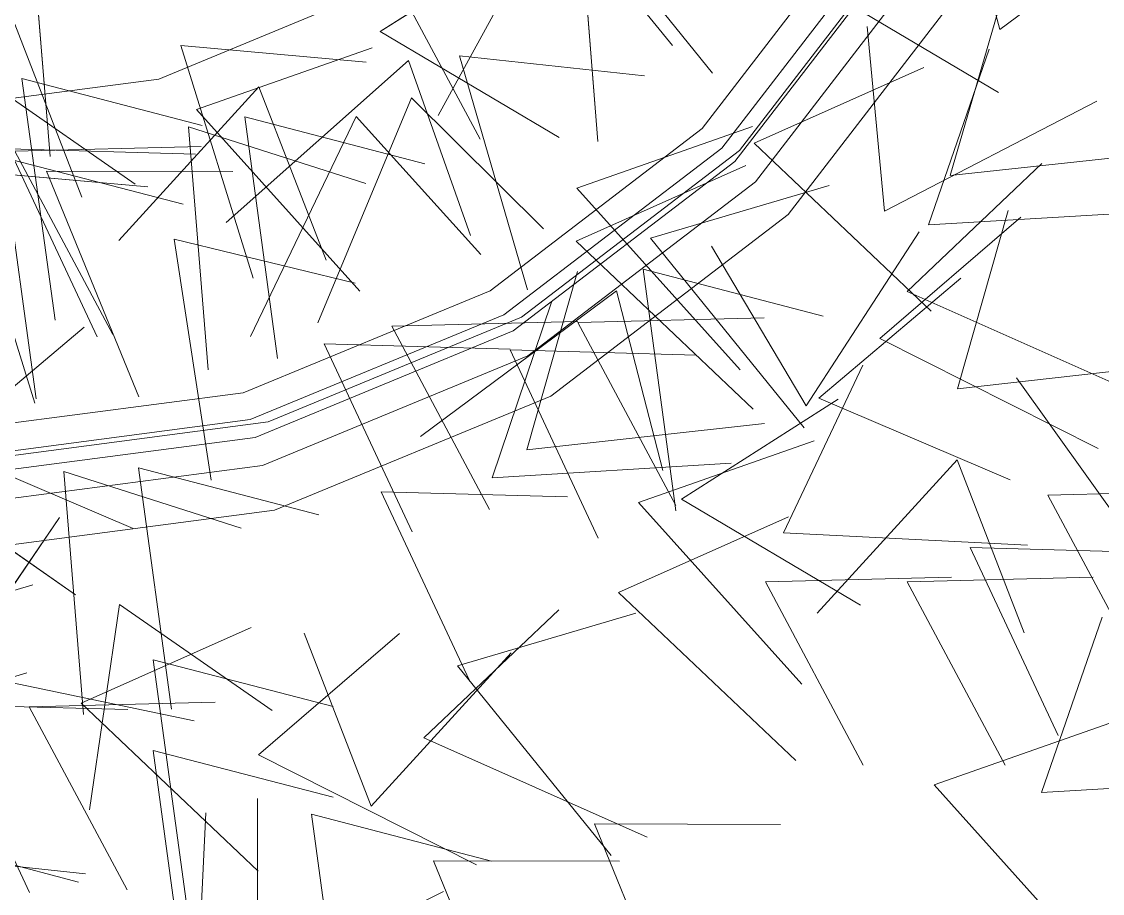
# Model space of a CAD drawing. Extents: x -188 to -80, y -94 to -51.
# Drawn here: x -179.595 to -174.933, y -78.491 to -74.733 of the extents above; entities that cross this region are included whole.
import ezdxf

# ---------------------------------------------------------------- set-up
doc = ezdxf.new("R2010")
doc.units = 0
doc.header["$LTSCALE"] = 96
doc.header["$MEASUREMENT"] = 0
for name, color, linetype, lineweight in [('A-FURN-MAIN-0', 96, 'Continuous', 5), ('A-FURN-MAIN-1', 94, 'Continuous', 5), ('A-FURN-MAIN-\xa0\xa0\xa0\xa0\xa0\xa0-0', 141, 'Continuous', 5)]:
    doc.layers.add(name, color=color, linetype=linetype, lineweight=lineweight)

msp = doc.modelspace()

# ---------------------------------------------------------------- linework, layer by layer
at = {"layer": 'A-FURN-MAIN-0', "invisible_edges": 8}
for points in [[(-176.5074, -73.9093, 6.8), (-177.2771, -74.1371, 6.8), (-176.6145, -74.9548, 6.2208)], [(-176.6145, -74.9548, 6.2208), (-177.2771, -74.1371, 6.8), (-176.5074, -73.9093, 6.8)], [(-176.5074, -73.9093, 6.8), (-177.2771, -74.1371, 6.8), (-176.6145, -74.9548, 6.2208)], [(-176.6145, -74.9548, 6.2208), (-177.2771, -74.1371, 6.8), (-176.5074, -73.9093, 6.8)], [(-175.4769, -74.1495, 7.9148), (-176.1526, -74.5817, 7.9148), (-175.381, -75.0389, 7.1148)], [(-175.381, -75.0389, 7.1148), (-176.1526, -74.5817, 7.9148), (-175.4769, -74.1495, 7.9148)], [(-175.4769, -74.1495, 7.9148), (-176.1526, -74.5817, 7.9148), (-175.381, -75.0389, 7.1148)], [(-175.381, -75.0389, 7.1148), (-176.1526, -74.5817, 7.9148), (-175.4769, -74.1495, 7.9148)], [(-176.4292, -74.4458, 12.0292), (-177.1938, -74.2019, 12.0292), (-177.109, -75.2494, 11.45)], [(-177.109, -75.2494, 11.45), (-177.1938, -74.2019, 12.0292), (-176.4292, -74.4458, 12.0292)], [(-176.4292, -74.4458, 12.0292), (-177.1938, -74.2019, 12.0292), (-177.109, -75.2494, 11.45)], [(-177.109, -75.2494, 11.45), (-177.1938, -74.2019, 12.0292), (-176.4292, -74.4458, 12.0292)], [(-178.792, -74.5116, 13.7792), (-179.5567, -74.2676, 13.7792), (-179.4718, -75.3152, 13.2)], [(-179.4718, -75.3152, 13.2), (-179.5567, -74.2676, 13.7792), (-178.792, -74.5116, 13.7792)], [(-178.792, -74.5116, 13.7792), (-179.5567, -74.2676, 13.7792), (-179.4718, -75.3152, 13.2)], [(-179.4718, -75.3152, 13.2), (-179.5567, -74.2676, 13.7792), (-178.792, -74.5116, 13.7792)], [(-177.3721, -74.3438, 9.6), (-178.0478, -74.776, 9.6), (-177.2762, -75.2331, 8.8)], [(-177.2762, -75.2331, 8.8), (-178.0478, -74.776, 9.6), (-177.3721, -74.3438, 9.6)], [(-177.3721, -74.3438, 9.6), (-178.0478, -74.776, 9.6), (-177.2762, -75.2331, 8.8)], [(-177.2762, -75.2331, 8.8), (-178.0478, -74.776, 9.6), (-177.3721, -74.3438, 9.6)], [(-175.3666, -74.6284, 7.7792), (-175.5899, -75.3969, 7.7792), (-174.5413, -75.283, 7.2)], [(-174.5413, -75.283, 7.2), (-175.5899, -75.3969, 7.7792), (-175.3666, -74.6284, 7.7792)], [(-175.3666, -74.6284, 7.7792), (-175.5899, -75.3969, 7.7792), (-174.5413, -75.283, 7.2)], [(-174.5413, -75.283, 7.2), (-175.5899, -75.3969, 7.7792), (-175.3666, -74.6284, 7.7792)], [(-179.3353, -75.4907, 12.6175), (-179.6245, -74.7444, 12.6175), (-180.2289, -75.4057, 11.8175)], [(-180.2289, -75.4057, 11.8175), (-179.6245, -74.7444, 12.6175), (-179.3353, -75.4907, 12.6175)], [(-179.3353, -75.4907, 12.6175), (-179.6245, -74.7444, 12.6175), (-180.2289, -75.4057, 11.8175)], [(-180.2289, -75.4057, 11.8175), (-179.6245, -74.7444, 12.6175), (-179.3353, -75.4907, 12.6175)], [(-178.1093, -74.9079, 13.7206), (-178.9089, -74.8359, 13.7206), (-178.5969, -75.8398, 13.1414)], [(-178.5969, -75.8398, 13.1414), (-178.9089, -74.8359, 13.7206), (-178.1093, -74.9079, 13.7206)], [(-178.1093, -74.9079, 13.7206), (-178.9089, -74.8359, 13.7206), (-178.5969, -75.8398, 13.1414)], [(-178.5969, -75.8398, 13.1414), (-178.9089, -74.8359, 13.7206), (-178.1093, -74.9079, 13.7206)], [(-176.9082, -74.9671, 11.6177), (-177.7065, -74.8805, 11.6177), (-177.4129, -75.8899, 11.0385)], [(-177.4129, -75.8899, 11.0385), (-177.7065, -74.8805, 11.6177), (-176.9082, -74.9671, 11.6177)], [(-176.9082, -74.9671, 11.6177), (-177.7065, -74.8805, 11.6177), (-177.4129, -75.8899, 11.0385)], [(-177.4129, -75.8899, 11.0385), (-177.7065, -74.8805, 11.6177), (-176.9082, -74.9671, 11.6177)], [(-175.7026, -74.9316, 7.2), (-176.4357, -75.2578, 7.2), (-175.6714, -75.9821, 6.6208)], [(-175.6714, -75.9821, 6.6208), (-176.4357, -75.2578, 7.2), (-175.7026, -74.9316, 7.2)], [(-175.7026, -74.9316, 7.2), (-176.4357, -75.2578, 7.2), (-175.6714, -75.9821, 6.6208)], [(-175.6714, -75.9821, 6.6208), (-176.4357, -75.2578, 7.2), (-175.7026, -74.9316, 7.2)], [(-178.8167, -75.1806, 13.2736), (-179.5937, -74.979, 13.2736), (-179.4509, -76.0203, 12.6944)], [(-179.4509, -76.0203, 12.6944), (-179.5937, -74.979, 13.2736), (-178.8167, -75.1806, 13.2736)], [(-178.8167, -75.1806, 13.2736), (-179.5937, -74.979, 13.2736), (-179.4509, -76.0203, 12.6944)], [(-179.4509, -76.0203, 12.6944), (-179.5937, -74.979, 13.2736), (-178.8167, -75.1806, 13.2736)], [(-178.282, -75.7613, 11.0999), (-178.5712, -75.015, 11.0999), (-179.1756, -75.6763, 10.2999)], [(-179.1756, -75.6763, 10.2999), (-178.5712, -75.015, 11.0999), (-178.282, -75.7613, 11.0999)], [(-178.282, -75.7613, 11.0999), (-178.5712, -75.015, 11.0999), (-179.1756, -75.6763, 10.2999)], [(-179.1756, -75.6763, 10.2999), (-178.5712, -75.015, 11.0999), (-178.282, -75.7613, 11.0999)], [(-177.6143, -75.7375, 10.5792), (-178.1512, -75.1427, 10.5792), (-178.608, -76.09, 10)], [(-178.608, -76.09, 10), (-178.1512, -75.1427, 10.5792), (-177.6143, -75.7375, 10.5792)], [(-177.6143, -75.7375, 10.5792), (-178.1512, -75.1427, 10.5792), (-178.608, -76.09, 10)], [(-178.608, -76.09, 10), (-178.1512, -75.1427, 10.5792), (-177.6143, -75.7375, 10.5792)], [(-178.1098, -75.4307, 6.8), (-178.8745, -75.1867, 6.8), (-178.7896, -76.2343, 6.2208)], [(-178.7896, -76.2343, 6.2208), (-178.8745, -75.1867, 6.8), (-178.1098, -75.4307, 6.8)], [(-178.1098, -75.4307, 6.8), (-178.8745, -75.1867, 6.8), (-178.7896, -76.2343, 6.2208)], [(-178.7896, -76.2343, 6.2208), (-178.8745, -75.1867, 6.8), (-178.1098, -75.4307, 6.8)], [(-178.8456, -75.3041, 9.3765), (-179.6482, -75.2817, 9.3765), (-179.2693, -76.0926, 8.5765)], [(-179.2693, -76.0926, 8.5765), (-179.6482, -75.2817, 9.3765), (-178.8456, -75.3041, 9.3765)], [(-178.8456, -75.3041, 9.3765), (-179.6482, -75.2817, 9.3765), (-179.2693, -76.0926, 8.5765)], [(-179.2693, -76.0926, 8.5765), (-179.6482, -75.2817, 9.3765), (-178.8456, -75.3041, 9.3765)], [(-178.898, -75.5199, 11.7029), (-179.675, -75.3184, 11.7029), (-179.5323, -76.3597, 11.1237)], [(-179.5323, -76.3597, 11.1237), (-179.675, -75.3184, 11.7029), (-178.898, -75.5199, 11.7029)], [(-178.898, -75.5199, 11.7029), (-179.675, -75.3184, 11.7029), (-179.5323, -76.3597, 11.1237)], [(-179.5323, -76.3597, 11.1237), (-179.675, -75.3184, 11.7029), (-178.898, -75.5199, 11.7029)], [(-179.0509, -75.4459, 11.2), (-179.8505, -75.3739, 11.2), (-179.5385, -76.3778, 10.6208)], [(-179.5385, -76.3778, 10.6208), (-179.8505, -75.3739, 11.2), (-179.0509, -75.4459, 11.2)], [(-179.0509, -75.4459, 11.2), (-179.8505, -75.3739, 11.2), (-179.5385, -76.3778, 10.6208)], [(-179.5385, -76.3778, 10.6208), (-179.8505, -75.3739, 11.2), (-179.0509, -75.4459, 11.2)], [(-176.4705, -75.3541, 8.2821), (-177.2036, -75.6804, 8.2821), (-176.4393, -76.4046, 7.7029)], [(-176.4393, -76.4046, 7.7029), (-177.2036, -75.6804, 8.2821), (-176.4705, -75.3541, 8.2821)], [(-176.4705, -75.3541, 8.2821), (-177.2036, -75.6804, 8.2821), (-176.4393, -76.4046, 7.7029)], [(-176.4393, -76.4046, 7.7029), (-177.2036, -75.6804, 8.2821), (-176.4705, -75.3541, 8.2821)], [(-175.1936, -75.3453, 10.9792), (-175.7754, -75.8967, 10.9792), (-174.8122, -76.3252, 10.4)], [(-174.8122, -76.3252, 10.4), (-175.7754, -75.8967, 10.9792), (-175.1936, -75.3453, 10.9792)], [(-175.1936, -75.3453, 10.9792), (-175.7754, -75.8967, 10.9792), (-174.8122, -76.3252, 10.4)], [(-174.8122, -76.3252, 10.4), (-175.7754, -75.8967, 10.9792), (-175.1936, -75.3453, 10.9792)], [(-176.1119, -75.4391, 7.2), (-176.8816, -75.667, 7.2), (-176.219, -76.4847, 6.6208)], [(-176.219, -76.4847, 6.6208), (-176.8816, -75.667, 7.2), (-176.1119, -75.4391, 7.2)], [(-176.1119, -75.4391, 7.2), (-176.8816, -75.667, 7.2), (-176.219, -76.4847, 6.6208)], [(-176.219, -76.4847, 6.6208), (-176.8816, -75.667, 7.2), (-176.1119, -75.4391, 7.2)], [(-178.1563, -75.861, 12.4), (-178.9363, -75.6711, 12.4), (-178.7779, -76.7101, 11.8208)], [(-178.7779, -76.7101, 11.8208), (-178.9363, -75.6711, 12.4), (-178.1563, -75.861, 12.4)], [(-178.1563, -75.861, 12.4), (-178.9363, -75.6711, 12.4), (-178.7779, -76.7101, 11.8208)], [(-178.7779, -76.7101, 11.8208), (-178.9363, -75.6711, 12.4), (-178.1563, -75.861, 12.4)], [(-177.1978, -75.811, 9.5584), (-177.4164, -76.5794, 9.5584), (-176.3901, -76.4655, 9.2)], [(-176.3901, -76.4655, 9.2), (-177.4164, -76.5794, 9.5584), (-177.1978, -75.811, 9.5584)], [(-177.1978, -75.811, 9.5584), (-177.4164, -76.5794, 9.5584), (-176.3901, -76.4655, 9.2)], [(-176.3901, -76.4655, 9.2), (-177.4164, -76.5794, 9.5584), (-177.1978, -75.811, 9.5584)], [(-175.543, -75.8397, 6.8), (-176.1561, -76.3563, 6.8), (-175.3311, -76.7089, 6)], [(-175.3311, -76.7089, 6), (-176.1561, -76.3563, 6.8), (-175.543, -75.8397, 6.8)], [(-175.543, -75.8397, 6.8), (-176.1561, -76.3563, 6.8), (-175.3311, -76.7089, 6)], [(-175.3311, -76.7089, 6), (-176.1561, -76.3563, 6.8), (-175.543, -75.8397, 6.8)], [(-176.8291, -76.6683, 8.1792), (-177.0286, -75.8934, 8.1792), (-177.8737, -76.5224, 7.6)], [(-177.8737, -76.5224, 7.6), (-177.0286, -75.8934, 8.1792), (-176.8291, -76.6683, 8.1792)], [(-176.8291, -76.6683, 8.1792), (-177.0286, -75.8934, 8.1792), (-177.8737, -76.5224, 7.6)], [(-177.8737, -76.5224, 7.6), (-177.0286, -75.8934, 8.1792), (-176.8291, -76.6683, 8.1792)], [(-179.3252, -76.05, 8.4736), (-179.9383, -76.5665, 8.4736), (-179.1133, -76.9191, 7.6736)], [(-179.1133, -76.9191, 7.6736), (-179.9383, -76.5665, 8.4736), (-179.3252, -76.05, 8.4736)], [(-179.3252, -76.05, 8.4736), (-179.9383, -76.5665, 8.4736), (-179.1133, -76.9191, 7.6736)], [(-179.1133, -76.9191, 7.6736), (-179.9383, -76.5665, 8.4736), (-179.3252, -76.05, 8.4736)], [(-177.4871, -76.1447, 9.2), (-178.2897, -76.1224, 9.2), (-177.9108, -76.9332, 8.4)], [(-177.9108, -76.9332, 8.4), (-178.2897, -76.1224, 9.2), (-177.4871, -76.1447, 9.2)], [(-177.4871, -76.1447, 9.2), (-178.2897, -76.1224, 9.2), (-177.9108, -76.9332, 8.4)], [(-177.9108, -76.9332, 8.4), (-178.2897, -76.1224, 9.2), (-177.4871, -76.1447, 9.2)], [(-176.6846, -76.171, 10.8), (-177.4872, -76.1486, 10.8), (-177.1083, -76.9595, 10)], [(-177.1083, -76.9595, 10), (-177.4872, -76.1486, 10.8), (-176.6846, -76.171, 10.8)], [(-176.6846, -76.171, 10.8), (-177.4872, -76.1486, 10.8), (-177.1083, -76.9595, 10)], [(-177.1083, -76.9595, 10), (-177.4872, -76.1486, 10.8), (-176.6846, -76.171, 10.8)], [(-175.3036, -76.2691, 7.6), (-174.8371, -76.9203, 7.6), (-174.4169, -76.1299, 6.8)], [(-174.4169, -76.1299, 6.8), (-174.8371, -76.9203, 7.6), (-175.3036, -76.2691, 7.6)], [(-175.3036, -76.2691, 7.6), (-174.8371, -76.9203, 7.6), (-174.4169, -76.1299, 6.8)], [(-174.4169, -76.1299, 6.8), (-174.8371, -76.9203, 7.6), (-175.3036, -76.2691, 7.6)], [(-176.073, -76.3603, 6.8), (-176.7487, -76.7924, 6.8), (-175.9771, -77.2496, 6)], [(-175.9771, -77.2496, 6), (-176.7487, -76.7924, 6.8), (-176.073, -76.3603, 6.8)], [(-176.073, -76.3603, 6.8), (-176.7487, -76.7924, 6.8), (-175.9771, -77.2496, 6)], [(-175.9771, -77.2496, 6), (-176.7487, -76.7924, 6.8), (-176.073, -76.3603, 6.8)], [(-175.2698, -77.3682, 10.8354), (-175.559, -76.6219, 10.8354), (-176.1634, -77.2832, 10.0354)], [(-176.1634, -77.2832, 10.0354), (-175.559, -76.6219, 10.8354), (-175.2698, -77.3682, 10.8354)], [(-175.2698, -77.3682, 10.8354), (-175.559, -76.6219, 10.8354), (-176.1634, -77.2832, 10.0354)], [(-176.1634, -77.2832, 10.0354), (-175.559, -76.6219, 10.8354), (-175.2698, -77.3682, 10.8354)], [(-178.6484, -76.9165, 7.2), (-179.413, -76.6726, 7.2), (-179.3282, -77.7201, 6.6208)], [(-179.3282, -77.7201, 6.6208), (-179.413, -76.6726, 7.2), (-178.6484, -76.9165, 7.2)], [(-178.6484, -76.9165, 7.2), (-179.413, -76.6726, 7.2), (-179.3282, -77.7201, 6.6208)], [(-179.3282, -77.7201, 6.6208), (-179.413, -76.6726, 7.2), (-178.6484, -76.9165, 7.2)], [(-177.241, -76.7824, 8.8237), (-178.0436, -76.76, 8.8237), (-177.6647, -77.5709, 8.0237)], [(-177.6647, -77.5709, 8.0237), (-178.0436, -76.76, 8.8237), (-177.241, -76.7824, 8.8237)], [(-177.241, -76.7824, 8.8237), (-178.0436, -76.76, 8.8237), (-177.6647, -77.5709, 8.0237)], [(-177.6647, -77.5709, 8.0237), (-178.0436, -76.76, 8.8237), (-177.241, -76.7824, 8.8237)], [(-176.2867, -76.8681, 6.4416), (-177.0199, -77.1943, 6.4416), (-176.2555, -77.9186, 5.8625)], [(-176.2555, -77.9186, 5.8625), (-177.0199, -77.1943, 6.4416), (-176.2867, -76.8681, 6.4416)], [(-176.2867, -76.8681, 6.4416), (-177.0199, -77.1943, 6.4416), (-176.2555, -77.9186, 5.8625)], [(-176.2555, -77.9186, 5.8625), (-177.0199, -77.1943, 6.4416), (-176.2867, -76.8681, 6.4416)], [(-174.7004, -77.0228, 6), (-175.503, -77.0004, 6), (-175.1242, -77.8113, 5.2)], [(-175.1242, -77.8113, 5.2), (-175.503, -77.0004, 6), (-174.7004, -77.0228, 6)], [(-174.7004, -77.0228, 6), (-175.503, -77.0004, 6), (-175.1242, -77.8113, 5.2)], [(-175.1242, -77.8113, 5.2), (-175.503, -77.0004, 6), (-174.7004, -77.0228, 6)], [(-179.5471, -77.1608, 7.7792), (-180.3168, -77.3886, 7.7792), (-179.6542, -78.2064, 7.2)], [(-179.6542, -78.2064, 7.2), (-180.3168, -77.3886, 7.7792), (-179.5471, -77.1608, 7.7792)], [(-179.5471, -77.1608, 7.7792), (-180.3168, -77.3886, 7.7792), (-179.6542, -78.2064, 7.2)], [(-179.6542, -78.2064, 7.2), (-180.3168, -77.3886, 7.7792), (-179.5471, -77.1608, 7.7792)], [(-177.278, -77.2695, 7.9203), (-177.8597, -77.8209, 7.9203), (-176.8965, -78.2494, 7.3411)], [(-176.8965, -78.2494, 7.3411), (-177.8597, -77.8209, 7.9203), (-177.278, -77.2695, 7.9203)], [(-177.278, -77.2695, 7.9203), (-177.8597, -77.8209, 7.9203), (-176.8965, -78.2494, 7.3411)], [(-176.8965, -78.2494, 7.3411), (-177.8597, -77.8209, 7.9203), (-177.278, -77.2695, 7.9203)], [(-176.9454, -77.2829, 6.4416), (-177.7151, -77.5107, 6.4416), (-177.0525, -78.3284, 5.8625)], [(-177.0525, -78.3284, 5.8625), (-177.7151, -77.5107, 6.4416), (-176.9454, -77.2829, 6.4416)], [(-176.9454, -77.2829, 6.4416), (-177.7151, -77.5107, 6.4416), (-177.0525, -78.3284, 5.8625)], [(-177.0525, -78.3284, 5.8625), (-177.7151, -77.5107, 6.4416), (-176.9454, -77.2829, 6.4416)], [(-178.6054, -77.3458, 9.6497), (-179.3385, -77.672, 9.6497), (-178.5742, -78.3963, 9.0706)], [(-178.5742, -78.3963, 9.0706), (-179.3385, -77.672, 9.6497), (-178.6054, -77.3458, 9.6497)], [(-178.6054, -77.3458, 9.6497), (-179.3385, -77.672, 9.6497), (-178.5742, -78.3963, 9.0706)], [(-178.5742, -78.3963, 9.0706), (-179.3385, -77.672, 9.6497), (-178.6054, -77.3458, 9.6497)], [(-178.2512, -77.6855, 4.7705), (-179.0282, -77.484, 4.7705), (-178.8854, -78.5253, 4.1913)], [(-178.8854, -78.5253, 4.1913), (-179.0282, -77.484, 4.7705), (-178.2512, -77.6855, 4.7705)], [(-178.2512, -77.6855, 4.7705), (-179.0282, -77.484, 4.7705), (-178.8854, -78.5253, 4.1913)], [(-178.8854, -78.5253, 4.1913), (-179.0282, -77.484, 4.7705), (-178.2512, -77.6855, 4.7705)], [(-179.8827, -77.5359, 9.9733), (-180.3693, -78.1722, 9.9733), (-179.3501, -78.4431, 9.3942)], [(-179.3501, -78.4431, 9.3942), (-180.3693, -78.1722, 9.9733), (-179.8827, -77.5359, 9.9733)], [(-179.8827, -77.5359, 9.9733), (-180.3693, -78.1722, 9.9733), (-179.3501, -78.4431, 9.3942)], [(-179.3501, -78.4431, 9.3942), (-180.3693, -78.1722, 9.9733), (-179.8827, -77.5359, 9.9733)], [(-179.5722, -77.5411, 5.794), (-180.3419, -77.7689, 5.794), (-179.6793, -78.5866, 5.2148)], [(-179.6793, -78.5866, 5.2148), (-180.3419, -77.7689, 5.794), (-179.5722, -77.5411, 5.794)], [(-179.5722, -77.5411, 5.794), (-180.3419, -77.7689, 5.794), (-179.6793, -78.5866, 5.2148)], [(-179.6793, -78.5866, 5.2148), (-180.3419, -77.7689, 5.794), (-179.5722, -77.5411, 5.794)], [(-179.1372, -77.6993, 6.8), (-179.9398, -77.677, 6.8), (-179.561, -78.4878, 6)], [(-179.561, -78.4878, 6), (-179.9398, -77.677, 6.8), (-179.1372, -77.6993, 6.8)], [(-179.1372, -77.6993, 6.8), (-179.9398, -77.677, 6.8), (-179.561, -78.4878, 6)], [(-179.561, -78.4878, 6), (-179.9398, -77.677, 6.8), (-179.1372, -77.6993, 6.8)], [(-178.2512, -78.0767, 8.7939), (-179.0282, -77.8751, 8.7939), (-178.8854, -78.9164, 8.2147)], [(-178.8854, -78.9164, 8.2147), (-179.0282, -77.8751, 8.7939), (-178.2512, -78.0767, 8.7939)], [(-178.2512, -78.0767, 8.7939), (-179.0282, -77.8751, 8.7939), (-178.8854, -78.9164, 8.2147)], [(-178.8854, -78.9164, 8.2147), (-179.0282, -77.8751, 8.7939), (-178.2512, -78.0767, 8.7939)], [(-178.5782, -78.083, 7.6), (-178.5782, -78.883, 7.6), (-177.7753, -78.483, 6.8)], [(-177.7753, -78.483, 6.8), (-178.5782, -78.883, 7.6), (-178.5782, -78.083, 7.6)], [(-178.5782, -78.083, 7.6), (-178.5782, -78.883, 7.6), (-177.7753, -78.483, 6.8)], [(-177.7753, -78.483, 6.8), (-178.5782, -78.883, 7.6), (-178.5782, -78.083, 7.6)], [(-177.568, -78.3521, 6.5568), (-178.3451, -78.1506, 6.5568), (-178.2023, -79.1919, 5.9776)], [(-178.2023, -79.1919, 5.9776), (-178.3451, -78.1506, 6.5568), (-177.568, -78.3521, 6.5568)], [(-177.568, -78.3521, 6.5568), (-178.3451, -78.1506, 6.5568), (-178.2023, -79.1919, 5.9776)], [(-178.2023, -79.1919, 5.9776), (-178.3451, -78.1506, 6.5568), (-177.568, -78.3521, 6.5568)], [(-179.3198, -78.4073, 9.1351), (-180.118, -78.3207, 9.1351), (-179.8245, -79.3302, 8.556)], [(-179.8245, -79.3302, 8.556), (-180.118, -78.3207, 9.1351), (-179.3198, -78.4073, 9.1351)], [(-179.3198, -78.4073, 9.1351), (-180.118, -78.3207, 9.1351), (-179.8245, -79.3302, 8.556)], [(-179.8245, -79.3302, 8.556), (-180.118, -78.3207, 9.1351), (-179.3198, -78.4073, 9.1351)]]:
    msp.add_3dface(points, dxfattribs=at)
at = {"layer": 'A-FURN-MAIN-1'}
for points, invisible_edges in [([(-179.7063, -67.573, 5.6), (-178.5322, -76.459, 5.6), (-179.7063, -76.613, 5.6), (-180.8804, -76.459, 5.6)], 9), ([(-179.7063, -67.573, 5.6), (-178.5322, -76.459, 5.6), (-179.7063, -76.613, 5.6), (-180.8804, -76.459, 5.6)], 9), ([(-179.7063, -67.573, 5.6), (-176.4986, -75.2891, 5.6), (-177.4381, -76.0074, 5.6), (-178.5322, -76.459, 5.6)], 9), ([(-179.7063, -67.573, 5.6), (-175.3244, -73.2629, 5.6), (-175.7776, -74.353, 5.6), (-176.4986, -75.2891, 5.6)], 9), ([(-179.7063, -67.573, 5.6), (-176.4986, -75.2891, 5.6), (-177.4381, -76.0074, 5.6), (-178.5322, -76.459, 5.6)], 9), ([(-179.7063, -67.573, 5.6), (-175.3244, -73.2629, 5.6), (-175.7776, -74.353, 5.6), (-176.4986, -75.2891, 5.6)], 9), ([(-174.5494, -74.15, 9.2), (-175.3753, -74.7677, 9.5584), (-175.5789, -73.9952, 9.5584)], 8), ([(-175.5789, -73.9952, 9.5584), (-175.3753, -74.7677, 9.5584), (-174.5494, -74.15, 9.2)], 8), ([(-174.5494, -74.15, 9.2), (-175.3753, -74.7677, 9.5584), (-175.5789, -73.9952, 9.5584)], 8), ([(-175.5789, -73.9952, 9.5584), (-175.3753, -74.7677, 9.5584), (-174.5494, -74.15, 9.2)], 8), ([(-177.7979, -75.1378, 7.6), (-177.2929, -74.2151, 8.1792), (-176.7874, -74.8366, 8.1792)], 8), ([(-176.7874, -74.8366, 8.1792), (-177.2929, -74.2151, 8.1792), (-177.7979, -75.1378, 7.6)], 8), ([(-177.7979, -75.1378, 7.6), (-177.2929, -74.2151, 8.1792), (-176.7874, -74.8366, 8.1792)], 8), ([(-176.7874, -74.8366, 8.1792), (-177.2929, -74.2151, 8.1792), (-177.7979, -75.1378, 7.6)], 8), ([(-177.6172, -75.2406, 14), (-178.0392, -74.4511, 14.8), (-177.2365, -74.4306, 14.8)], 8), ([(-177.2365, -74.4306, 14.8), (-178.0392, -74.4511, 14.8), (-177.6172, -75.2406, 14)], 8), ([(-177.6172, -75.2406, 14), (-178.0392, -74.4511, 14.8), (-177.2365, -74.4306, 14.8)], 8), ([(-177.2365, -74.4306, 14.8), (-178.0392, -74.4511, 14.8), (-177.6172, -75.2406, 14)], 8), ([(-174.9572, -75.0756, 9.5353), (-175.8734, -75.5501, 9.8936), (-175.9473, -74.7548, 9.8936)], 8), ([(-175.9473, -74.7548, 9.8936), (-175.8734, -75.5501, 9.8936), (-174.9572, -75.0756, 9.5353)], 8), ([(-174.9572, -75.0756, 9.5353), (-175.8734, -75.5501, 9.8936), (-175.9473, -74.7548, 9.8936)], 8), ([(-175.9473, -74.7548, 9.8936), (-175.8734, -75.5501, 9.8936), (-174.9572, -75.0756, 9.5353)], 8), ([(-178.1363, -75.8955, 10.3414), (-178.84, -75.1126, 10.9206), (-178.0829, -74.8459, 10.9206)], 8), ([(-178.0829, -74.8459, 10.9206), (-178.84, -75.1126, 10.9206), (-178.1363, -75.8955, 10.3414)], 8), ([(-178.1363, -75.8955, 10.3414), (-178.84, -75.1126, 10.9206), (-178.0829, -74.8459, 10.9206)], 8), ([(-178.0829, -74.8459, 10.9206), (-178.84, -75.1126, 10.9206), (-178.1363, -75.8955, 10.3414)], 8), ([(-174.6296, -75.5464, 7.2), (-175.6826, -75.6086, 7.7792), (-175.4215, -74.8521, 7.7792)], 8), ([(-175.4215, -74.8521, 7.7792), (-175.6826, -75.6086, 7.7792), (-174.6296, -75.5464, 7.2)], 8), ([(-174.6296, -75.5464, 7.2), (-175.6826, -75.6086, 7.7792), (-175.4215, -74.8521, 7.7792)], 8), ([(-175.4215, -74.8521, 7.7792), (-175.6826, -75.6086, 7.7792), (-174.6296, -75.5464, 7.2)], 8), ([(-178.7125, -75.5999, 6.8736), (-177.9255, -74.9002, 7.4527), (-177.6592, -75.6549, 7.4527)], 8), ([(-177.6592, -75.6549, 7.4527), (-177.9255, -74.9002, 7.4527), (-178.7125, -75.5999, 6.8736)], 8), ([(-178.7125, -75.5999, 6.8736), (-177.9255, -74.9002, 7.4527), (-177.6592, -75.6549, 7.4527)], 8), ([(-177.6592, -75.6549, 7.4527), (-177.9255, -74.9002, 7.4527), (-178.7125, -75.5999, 6.8736)], 8), ([(-179.8927, -75.862, 14), (-179.7637, -74.9769, 14.8), (-179.1046, -75.4337, 14.8)], 8), ([(-179.1046, -75.4337, 14.8), (-179.7637, -74.9769, 14.8), (-179.8927, -75.862, 14)], 8), ([(-179.8927, -75.862, 14), (-179.7637, -74.9769, 14.8), (-179.1046, -75.4337, 14.8)], 8), ([(-179.1046, -75.4337, 14.8), (-179.7637, -74.9769, 14.8), (-179.8927, -75.862, 14)], 8), ([(-178.3177, -76.0315, 10), (-177.9125, -75.0611, 10.5792), (-177.3444, -75.6264, 10.5792)], 8), ([(-177.3444, -75.6264, 10.5792), (-177.9125, -75.0611, 10.5792), (-178.3177, -76.0315, 10)], 8), ([(-178.3177, -76.0315, 10), (-177.9125, -75.0611, 10.5792), (-177.3444, -75.6264, 10.5792)], 8), ([(-177.3444, -75.6264, 10.5792), (-177.9125, -75.0611, 10.5792), (-178.3177, -76.0315, 10)], 8), ([(-178.4912, -76.1852, 6.2208), (-178.6324, -75.1437, 6.8), (-177.8557, -75.3464, 6.8)], 8), ([(-177.8557, -75.3464, 6.8), (-178.6324, -75.1437, 6.8), (-178.4912, -76.1852, 6.2208)], 8), ([(-178.4912, -76.1852, 6.2208), (-178.6324, -75.1437, 6.8), (-177.8557, -75.3464, 6.8)], 8), ([(-177.8557, -75.3464, 6.8), (-178.6324, -75.1437, 6.8), (-178.4912, -76.1852, 6.2208)], 8), ([(-176.4957, -76.2344, 13.4208), (-177.1994, -75.4515, 14), (-176.4424, -75.1848, 14)], 8), ([(-176.4424, -75.1848, 14), (-177.1994, -75.4515, 14), (-176.4957, -76.2344, 13.4208)], 8), ([(-176.4957, -76.2344, 13.4208), (-177.1994, -75.4515, 14), (-176.4424, -75.1848, 14)], 8), ([(-176.4424, -75.1848, 14), (-177.1994, -75.4515, 14), (-176.4957, -76.2344, 13.4208)], 8), ([(-179.2019, -76.0814, 8.8), (-179.6239, -75.292, 9.6), (-178.8212, -75.2714, 9.6)], 8), ([(-178.8212, -75.2714, 9.6), (-179.6239, -75.292, 9.6), (-179.2019, -76.0814, 8.8)], 8), ([(-179.2019, -76.0814, 8.8), (-179.6239, -75.292, 9.6), (-178.8212, -75.2714, 9.6)], 8), ([(-178.8212, -75.2714, 9.6), (-179.6239, -75.292, 9.6), (-179.2019, -76.0814, 8.8)], 8), ([(-179.0887, -76.3505, 10.6208), (-179.4871, -75.3773, 11.2), (-178.6842, -75.3799, 11.2)], 8), ([(-178.6842, -75.3799, 11.2), (-179.4871, -75.3773, 11.2), (-179.0887, -76.3505, 10.6208)], 8), ([(-179.0887, -76.3505, 10.6208), (-179.4871, -75.3773, 11.2), (-178.6842, -75.3799, 11.2)], 8), ([(-178.6842, -75.3799, 11.2), (-179.4871, -75.3773, 11.2), (-179.0887, -76.3505, 10.6208)], 8), ([(-174.5106, -76.1984, 6), (-175.5587, -76.317, 6.5792), (-175.3388, -75.5476, 6.5792)], 8), ([(-175.3388, -75.5476, 6.5792), (-175.5587, -76.317, 6.5792), (-174.5106, -76.1984, 6)], 8), ([(-174.5106, -76.1984, 6), (-175.5587, -76.317, 6.5792), (-175.3388, -75.5476, 6.5792)], 8), ([(-175.3388, -75.5476, 6.5792), (-175.5587, -76.317, 6.5792), (-174.5106, -76.1984, 6)], 8), ([(-174.9517, -76.574, 10.4), (-175.8925, -76.0988, 10.9792), (-175.2842, -75.5766, 10.9792)], 8), ([(-175.2842, -75.5766, 10.9792), (-175.8925, -76.0988, 10.9792), (-174.9517, -76.574, 10.4)], 8), ([(-174.9517, -76.574, 10.4), (-175.8925, -76.0988, 10.9792), (-175.2842, -75.5766, 10.9792)], 8), ([(-175.2842, -75.5766, 10.9792), (-175.8925, -76.0988, 10.9792), (-174.9517, -76.574, 10.4)], 8), ([(-175.7231, -75.639, 6.8), (-176.2107, -76.39, 7.6), (-176.6187, -75.701, 7.6)], 8), ([(-176.6187, -75.701, 7.6), (-176.2107, -76.39, 7.6), (-175.7231, -75.639, 6.8)], 8), ([(-175.7231, -75.639, 6.8), (-176.2107, -76.39, 7.6), (-176.6187, -75.701, 7.6)], 8), ([(-176.6187, -75.701, 7.6), (-176.2107, -76.39, 7.6), (-175.7231, -75.639, 6.8)], 8), ([(-176.7728, -76.8418, 12.4), (-176.9139, -75.8003, 12.9792), (-176.1372, -76.003, 12.9792)], 8), ([(-176.1372, -76.003, 12.9792), (-176.9139, -75.8003, 12.9792), (-176.7728, -76.8418, 12.4)], 8), ([(-176.7728, -76.8418, 12.4), (-176.9139, -75.8003, 12.9792), (-176.1372, -76.003, 12.9792)], 8), ([(-176.1372, -76.003, 12.9792), (-176.9139, -75.8003, 12.9792), (-176.7728, -76.8418, 12.4)], 8), ([(-176.5346, -76.6367, 9.2), (-177.5653, -76.7001, 9.5584), (-177.3089, -75.9433, 9.5584)], 8), ([(-177.3089, -75.9433, 9.5584), (-177.5653, -76.7001, 9.5584), (-176.5346, -76.6367, 9.2)], 8), ([(-176.5346, -76.6367, 9.2), (-177.5653, -76.7001, 9.5584), (-177.3089, -75.9433, 9.5584)], 8), ([(-177.3089, -75.9433, 9.5584), (-177.5653, -76.7001, 9.5584), (-176.5346, -76.6367, 9.2)], 8), ([(-177.5761, -76.8362, 8.4), (-177.998, -76.0468, 9.2), (-177.1954, -76.0262, 9.2)], 8), ([(-177.1954, -76.0262, 9.2), (-177.998, -76.0468, 9.2), (-177.5761, -76.8362, 8.4)], 8), ([(-177.5761, -76.8362, 8.4), (-177.998, -76.0468, 9.2), (-177.1954, -76.0262, 9.2)], 8), ([(-177.1954, -76.0262, 9.2), (-177.998, -76.0468, 9.2), (-177.5761, -76.8362, 8.4)], 8), ([(-176.7733, -76.8195, 10), (-177.1953, -76.0301, 10.8), (-176.3926, -76.0095, 10.8)], 8), ([(-176.3926, -76.0095, 10.8), (-177.1953, -76.0301, 10.8), (-176.7733, -76.8195, 10)], 8), ([(-176.7733, -76.8195, 10), (-177.1953, -76.0301, 10.8), (-176.3926, -76.0095, 10.8)], 8), ([(-176.3926, -76.0095, 10.8), (-177.1953, -76.0301, 10.8), (-176.7733, -76.8195, 10)], 8), ([(-175.2556, -76.9909, 6), (-176.3091, -76.9368, 6.5792), (-175.9657, -76.2137, 6.5792)], 8), ([(-175.9657, -76.2137, 6.5792), (-176.3091, -76.9368, 6.5792), (-175.2556, -76.9909, 6)], 8), ([(-175.2556, -76.9909, 6), (-176.3091, -76.9368, 6.5792), (-175.9657, -76.2137, 6.5792)], 8), ([(-175.9657, -76.2137, 6.5792), (-176.3091, -76.9368, 6.5792), (-175.2556, -76.9909, 6)], 8), ([(-176.2298, -77.59, 7.3765), (-176.9334, -76.807, 7.9557), (-176.1764, -76.5404, 7.9557)], 8), ([(-176.1764, -76.5404, 7.9557), (-176.9334, -76.807, 7.9557), (-176.2298, -77.59, 7.3765)], 8), ([(-176.2298, -77.59, 7.3765), (-176.9334, -76.807, 7.9557), (-176.1764, -76.5404, 7.9557)], 8), ([(-176.1764, -76.5404, 7.9557), (-176.9334, -76.807, 7.9557), (-176.2298, -77.59, 7.3765)], 8), ([(-178.949, -77.6977, 6.6208), (-179.0902, -76.6562, 7.2), (-178.3135, -76.8589, 7.2)], 8), ([(-178.3135, -76.8589, 7.2), (-179.0902, -76.6562, 7.2), (-178.949, -77.6977, 6.6208)], 8), ([(-178.949, -77.6977, 6.6208), (-179.0902, -76.6562, 7.2), (-178.3135, -76.8589, 7.2)], 8), ([(-178.3135, -76.8589, 7.2), (-179.0902, -76.6562, 7.2), (-178.949, -77.6977, 6.6208)], 8), ([(-180.1506, -77.6323, 10), (-180.0216, -76.7472, 10.8), (-179.3625, -77.204, 10.8)], 8), ([(-179.3625, -77.204, 10.8), (-180.0216, -76.7472, 10.8), (-180.1506, -77.6323, 10)], 8), ([(-180.1506, -77.6323, 10), (-180.0216, -76.7472, 10.8), (-179.3625, -77.204, 10.8)], 8), ([(-179.3625, -77.204, 10.8), (-180.0216, -76.7472, 10.8), (-180.1506, -77.6323, 10)], 8), ([(-174.7462, -77.5641, 5.2), (-175.1681, -76.7746, 6), (-174.3655, -76.7541, 6)], 8), ([(-174.3655, -76.7541, 6), (-175.1681, -76.7746, 6), (-174.7462, -77.5641, 5.2)], 8), ([(-174.7462, -77.5641, 5.2), (-175.1681, -76.7746, 6), (-174.3655, -76.7541, 6)], 8), ([(-174.3655, -76.7541, 6), (-175.1681, -76.7746, 6), (-174.7462, -77.5641, 5.2)], 8), ([(-178.8508, -77.7481, 9.8971), (-179.8831, -77.532, 10.4763), (-179.4314, -76.8706, 10.4763)], 8), ([(-179.4314, -76.8706, 10.4763), (-179.8831, -77.532, 10.4763), (-178.8508, -77.7481, 9.8971)], 8), ([(-178.8508, -77.7481, 9.8971), (-179.8831, -77.532, 10.4763), (-179.4314, -76.8706, 10.4763)], 8), ([(-179.4314, -76.8706, 10.4763), (-179.8831, -77.532, 10.4763), (-178.8508, -77.7481, 9.8971)], 8), ([(-175.9646, -77.9384, 10.65), (-176.3866, -77.149, 11.45), (-175.5839, -77.1284, 11.45)], 8), ([(-175.5839, -77.1284, 11.45), (-176.3866, -77.149, 11.45), (-175.9646, -77.9384, 10.65)], 8), ([(-175.9646, -77.9384, 10.65), (-176.3866, -77.149, 11.45), (-175.5839, -77.1284, 11.45)], 8), ([(-175.5839, -77.1284, 11.45), (-176.3866, -77.149, 11.45), (-175.9646, -77.9384, 10.65)], 8), ([(-175.3531, -77.9384, 11.6362), (-175.775, -77.149, 12.4362), (-174.9724, -77.1284, 12.4362)], 8), ([(-175.3531, -77.9384, 11.6362), (-175.775, -77.149, 12.4362), (-174.9724, -77.1284, 12.4362)], 8), ([(-179.302, -78.1308, 8.0237), (-179.173, -77.2457, 8.8237), (-178.5139, -77.7026, 8.8237)], 8), ([(-178.5139, -77.7026, 8.8237), (-179.173, -77.2457, 8.8237), (-179.302, -78.1308, 8.0237)], 8), ([(-179.302, -78.1308, 8.0237), (-179.173, -77.2457, 8.8237), (-178.5139, -77.7026, 8.8237)], 8), ([(-178.5139, -77.7026, 8.8237), (-179.173, -77.2457, 8.8237), (-179.302, -78.1308, 8.0237)], 8), ([(-174.1425, -77.9942, 8.8), (-175.1955, -78.0565, 9.3792), (-174.9344, -77.3, 9.3792)], 8), ([(-174.9344, -77.3, 9.3792), (-175.1955, -78.0565, 9.3792), (-174.1425, -77.9942, 8.8)], 8), ([(-174.1425, -77.9942, 8.8), (-175.1955, -78.0565, 9.3792), (-174.9344, -77.3, 9.3792)], 8), ([(-174.9344, -77.3, 9.3792), (-175.1955, -78.0565, 9.3792), (-174.1425, -77.9942, 8.8)], 8), ([(-177.6328, -78.3688, 6), (-178.5736, -77.8936, 6.5792), (-177.9653, -77.3714, 6.5792)], 8), ([(-177.9653, -77.3714, 6.5792), (-178.5736, -77.8936, 6.5792), (-177.6328, -78.3688, 6)], 8), ([(-177.6328, -78.3688, 6), (-178.5736, -77.8936, 6.5792), (-177.9653, -77.3714, 6.5792)], 8), ([(-177.9653, -77.3714, 6.5792), (-178.5736, -77.8936, 6.5792), (-177.6328, -78.3688, 6)], 8), ([(-177.483, -77.4548, 8.9793), (-178.0875, -78.1161, 9.7793), (-178.3767, -77.3698, 9.7793)], 8), ([(-178.3767, -77.3698, 9.7793), (-178.0875, -78.1161, 9.7793), (-177.483, -77.4548, 8.9793)], 8), ([(-177.483, -77.4548, 8.9793), (-178.0875, -78.1161, 9.7793), (-178.3767, -77.3698, 9.7793)], 8), ([(-178.3767, -77.3698, 9.7793), (-178.0875, -78.1161, 9.7793), (-177.483, -77.4548, 8.9793)], 8), ([(-179.1402, -78.4768, 6), (-179.5621, -77.6873, 6.8), (-178.7595, -77.6668, 6.8)], 8), ([(-178.7595, -77.6668, 6.8), (-179.5621, -77.6873, 6.8), (-179.1402, -78.4768, 6)], 8), ([(-179.1402, -78.4768, 6), (-179.5621, -77.6873, 6.8), (-178.7595, -77.6668, 6.8)], 8), ([(-178.7595, -77.6668, 6.8), (-179.5621, -77.6873, 6.8), (-179.1402, -78.4768, 6)], 8), ([(-174.9546, -78.8068, 5.0277), (-175.6582, -78.0238, 5.6068), (-174.9012, -77.7571, 5.6068)], 8), ([(-174.9012, -77.7571, 5.6068), (-175.6582, -78.0238, 5.6068), (-174.9546, -78.8068, 5.0277)], 8), ([(-174.9546, -78.8068, 5.0277), (-175.6582, -78.0238, 5.6068), (-174.9012, -77.7571, 5.6068)], 8), ([(-174.9012, -77.7571, 5.6068), (-175.6582, -78.0238, 5.6068), (-174.9546, -78.8068, 5.0277)], 8), ([(-178.0179, -78.5838, 6.8), (-178.8396, -78.9439, 7.6), (-178.8001, -78.1448, 7.6)], 8), ([(-178.8001, -78.1448, 7.6), (-178.8396, -78.9439, 7.6), (-178.0179, -78.5838, 6.8)], 8), ([(-178.0179, -78.5838, 6.8), (-178.8396, -78.9439, 7.6), (-178.8001, -78.1448, 7.6)], 8), ([(-178.8001, -78.1448, 7.6), (-178.8396, -78.9439, 7.6), (-178.0179, -78.5838, 6.8)], 8), ([(-176.7259, -79.1645, 7.7118), (-177.1243, -78.1913, 8.2909), (-176.3214, -78.1939, 8.2909)], 8), ([(-176.3214, -78.1939, 8.2909), (-177.1243, -78.1913, 8.2909), (-176.7259, -79.1645, 7.7118)], 8), ([(-176.7259, -79.1645, 7.7118), (-177.1243, -78.1913, 8.2909), (-176.3214, -78.1939, 8.2909)], 8), ([(-176.3214, -78.1939, 8.2909), (-177.1243, -78.1913, 8.2909), (-176.7259, -79.1645, 7.7118)], 8), ([(-177.4206, -79.3238, 6.76), (-177.8189, -78.3507, 7.3391), (-177.016, -78.3532, 7.3391)], 8), ([(-177.016, -78.3532, 7.3391), (-177.8189, -78.3507, 7.3391), (-177.4206, -79.3238, 6.76)], 8), ([(-177.4206, -79.3238, 6.76), (-177.8189, -78.3507, 7.3391), (-177.016, -78.3532, 7.3391)], 8), ([(-177.016, -78.3532, 7.3391), (-177.8189, -78.3507, 7.3391), (-177.4206, -79.3238, 6.76)], 8)]:
    msp.add_3dface(points, dxfattribs=dict(at, invisible_edges=invisible_edges))
at = {"layer": 'A-FURN-MAIN-\xa0\xa0\xa0\xa0\xa0\xa0-0'}
for points, invisible_edges in [([(-179.7826, -76.603, 5.6), (-180.9567, -67.717, 5.6), (-179.7826, -67.563, 5.6), (-178.6085, -67.717, 5.6)], 9), ([(-179.7826, -76.603, 5.6), (-180.9567, -67.717, 5.6), (-179.7826, -67.563, 5.6), (-178.6085, -67.717, 5.6)], 9), ([(-179.7826, -76.603, 5.6), (-178.6085, -67.717, 5.6), (-177.5144, -68.1686, 5.6), (-176.5749, -68.8869, 5.6)], 9), ([(-179.7826, -76.603, 5.6), (-178.6085, -67.717, 5.6), (-177.5144, -68.1686, 5.6), (-176.5749, -68.8869, 5.6)], 9), ([(-179.7826, -76.603, 5.6), (-176.5749, -68.8869, 5.6), (-175.8539, -69.823, 5.6), (-175.4007, -70.9131, 5.6)], 9), ([(-179.7826, -76.603, 5.6), (-176.5749, -68.8869, 5.6), (-175.8539, -69.823, 5.6), (-175.4007, -70.9131, 5.6)], 9), ([(-179.7826, -76.603, 5.6), (-175.4007, -70.9131, 5.6), (-175.2461, -72.083, 5.6), (-175.4007, -73.2529, 5.6)], 9), ([(-179.7826, -76.603, 5.6), (-175.4007, -70.9131, 5.6), (-175.2461, -72.083, 5.6), (-175.4007, -73.2529, 5.6)], 9), ([(-179.7826, -76.603, 5.6), (-175.4007, -73.2529, 5.6), (-175.8539, -74.343, 5.6), (-176.5749, -75.2791, 5.6)], 9), ([(-179.7826, -76.603, 5.6), (-175.4007, -73.2529, 5.6), (-175.8539, -74.343, 5.6), (-176.5749, -75.2791, 5.6)], 9), ([(-176.4535, -73.9981, 0.7861), (-176.9891, -73.69, 0.1698), (-177.5017, -74.3556, 0.1698), (-177.0644, -74.7914, 0.7861)], 15), ([(-176.4535, -73.9981, 0.7861), (-176.9891, -73.69, 0.1698), (-177.5017, -74.3556, 0.1698), (-177.0644, -74.7914, 0.7861)], 15), ([(-176.019, -74.2481, 1.5), (-176.4535, -73.9981, 0.7861), (-177.0644, -74.7914, 0.7861), (-176.7096, -75.1449, 1.5)], 15), ([(-176.019, -74.2481, 1.5), (-176.4535, -73.9981, 0.7861), (-177.0644, -74.7914, 0.7861), (-176.7096, -75.1449, 1.5)], 15), ([(-177.5017, -74.3556, 0.1698), (-177.6536, -74.2043), (-178.2772, -74.6811), (-178.1698, -74.8663, 0.1698)], 13), ([(-177.5017, -74.3556, 0.1698), (-177.6536, -74.2043), (-178.2772, -74.6811), (-178.1698, -74.8663, 0.1698)], 13), ([(-175.6988, -74.4322, 2.2899), (-176.019, -74.2481, 1.5), (-176.7096, -75.1449, 1.5), (-176.4482, -75.4053, 2.2899)], 15), ([(-175.6988, -74.4322, 2.2899), (-176.019, -74.2481, 1.5), (-176.7096, -75.1449, 1.5), (-176.4482, -75.4053, 2.2899)], 15), ([(-175.6766, -74.445, 4.8682), (-175.9582, -74.283, 6), (-176.66, -75.1943, 6), (-176.43, -75.4234, 4.8682)], 5), ([(-175.9582, -74.283, 6), (-175.7844, -74.383, 6), (-176.5181, -75.3357, 6), (-176.66, -75.1943, 6)], 5), ([(-175.6766, -74.445, 4.8682), (-175.9582, -74.283, 6), (-176.66, -75.1943, 6), (-176.43, -75.4234, 4.8682)], 5), ([(-175.9582, -74.283, 6), (-175.7844, -74.383, 6), (-176.5181, -75.3357, 6), (-176.66, -75.1943, 6)], 5), ([(-177.0644, -74.7914, 0.7861), (-177.5017, -74.3556, 0.1698), (-178.1698, -74.8663, 0.1698), (-177.8605, -75.4001, 0.7861)], 15), ([(-177.0644, -74.7914, 0.7861), (-177.5017, -74.3556, 0.1698), (-178.1698, -74.8663, 0.1698), (-177.8605, -75.4001, 0.7861)], 15), ([(-175.7844, -74.383, 6), (-175.5027, -74.545, 4.8682), (-176.2881, -75.5648, 4.8682), (-176.5181, -75.3357, 6)], 7), ([(-175.7844, -74.383, 6), (-175.5027, -74.545, 4.8682), (-176.2881, -75.5648, 4.8682), (-176.5181, -75.3357, 6)], 7), ([(-175.5027, -74.545, 3.1318), (-175.6988, -74.4322, 2.2899), (-176.4482, -75.4053, 2.2899), (-176.2881, -75.5648, 3.1318)], 15), ([(-175.5027, -74.545, 3.1318), (-175.6988, -74.4322, 2.2899), (-176.4482, -75.4053, 2.2899), (-176.2881, -75.5648, 3.1318)], 15), ([(-175.5027, -74.545, 4.8682), (-175.6766, -74.445, 4.8682), (-176.43, -75.4234, 4.8682), (-176.2881, -75.5648, 4.8682)], 5), ([(-175.5027, -74.545, 4.8682), (-175.6766, -74.445, 4.8682), (-176.43, -75.4234, 4.8682), (-176.2881, -75.5648, 4.8682)], 5), ([(-175.4367, -74.583, 4), (-175.5027, -74.545, 3.1318), (-176.2881, -75.5648, 3.1318), (-176.2342, -75.6185, 4)], 15), ([(-175.5027, -74.545, 4.8682), (-175.4367, -74.583, 4), (-176.2342, -75.6185, 4), (-176.2881, -75.5648, 4.8682)], 15), ([(-175.4367, -74.583, 4), (-175.5027, -74.545, 3.1318), (-176.2881, -75.5648, 3.1318), (-176.2342, -75.6185, 4)], 15), ([(-175.5027, -74.545, 4.8682), (-175.4367, -74.583, 4), (-176.2342, -75.6185, 4), (-176.2881, -75.5648, 4.8682)], 15), ([(-178.1698, -74.8663, 0.1698), (-178.2772, -74.6811), (-179.0033, -74.9808), (-178.9478, -75.1874, 0.1698)], 13), ([(-178.1698, -74.8663, 0.1698), (-178.2772, -74.6811), (-179.0033, -74.9808), (-178.9478, -75.1874, 0.1698)], 13), ([(-176.7096, -75.1449, 1.5), (-177.0644, -74.7914, 0.7861), (-177.8605, -75.4001, 0.7861), (-177.6097, -75.833, 1.5)], 15), ([(-176.7096, -75.1449, 1.5), (-177.0644, -74.7914, 0.7861), (-177.8605, -75.4001, 0.7861), (-177.6097, -75.833, 1.5)], 15), ([(-177.8605, -75.4001, 0.7861), (-178.1698, -74.8663, 0.1698), (-178.9478, -75.1874, 0.1698), (-178.7877, -75.7827, 0.7861)], 15), ([(-177.8605, -75.4001, 0.7861), (-178.1698, -74.8663, 0.1698), (-178.9478, -75.1874, 0.1698), (-178.7877, -75.7827, 0.7861)], 15), ([(-178.9478, -75.1874, 0.1698), (-179.0033, -74.9808), (-179.7826, -75.083), (-179.7826, -75.2969, 0.1698)], 13), ([(-178.9478, -75.1874, 0.1698), (-179.0033, -74.9808), (-179.7826, -75.083), (-179.7826, -75.2969, 0.1698)], 13), ([(-176.4482, -75.4053, 2.2899), (-176.7096, -75.1449, 1.5), (-177.6097, -75.833, 1.5), (-177.4248, -76.152, 2.2899)], 15), ([(-176.4482, -75.4053, 2.2899), (-176.7096, -75.1449, 1.5), (-177.6097, -75.833, 1.5), (-177.4248, -76.152, 2.2899)], 15), ([(-178.7877, -75.7827, 0.7861), (-178.9478, -75.1874, 0.1698), (-179.7826, -75.2969, 0.1698), (-179.7826, -75.9132, 0.7861)], 15), ([(-178.7877, -75.7827, 0.7861), (-178.9478, -75.1874, 0.1698), (-179.7826, -75.2969, 0.1698), (-179.7826, -75.9132, 0.7861)], 15), ([(-176.43, -75.4234, 4.8682), (-176.66, -75.1943, 6), (-177.5746, -75.8935, 6), (-177.412, -76.1741, 4.8682)], 5), ([(-176.66, -75.1943, 6), (-176.5181, -75.3357, 6), (-177.4742, -76.0667, 6), (-177.5746, -75.8935, 6)], 5), ([(-176.43, -75.4234, 4.8682), (-176.66, -75.1943, 6), (-177.5746, -75.8935, 6), (-177.412, -76.1741, 4.8682)], 5), ([(-176.66, -75.1943, 6), (-176.5181, -75.3357, 6), (-177.4742, -76.0667, 6), (-177.5746, -75.8935, 6)], 5), ([(-179.7826, -76.603, 5.6), (-176.5749, -75.2791, 5.6), (-177.5144, -75.9974, 5.6), (-178.6085, -76.449, 5.6)], 1), ([(-179.7826, -76.603, 5.6), (-176.5749, -75.2791, 5.6), (-177.5144, -75.9974, 5.6), (-178.6085, -76.449, 5.6)], 1), ([(-176.5181, -75.3357, 6), (-176.2881, -75.5648, 4.8682), (-177.3116, -76.3473, 4.8682), (-177.4742, -76.0667, 6)], 7), ([(-176.5181, -75.3357, 6), (-176.2881, -75.5648, 4.8682), (-177.3116, -76.3473, 4.8682), (-177.4742, -76.0667, 6)], 7), ([(-177.6097, -75.833, 1.5), (-177.8605, -75.4001, 0.7861), (-178.7877, -75.7827, 0.7861), (-178.6578, -76.2656, 1.5)], 15), ([(-177.6097, -75.833, 1.5), (-177.8605, -75.4001, 0.7861), (-178.7877, -75.7827, 0.7861), (-178.6578, -76.2656, 1.5)], 15), ([(-176.2881, -75.5648, 3.1318), (-176.4482, -75.4053, 2.2899), (-177.4248, -76.152, 2.2899), (-177.3116, -76.3473, 3.1318)], 15), ([(-176.2881, -75.5648, 3.1318), (-176.4482, -75.4053, 2.2899), (-177.4248, -76.152, 2.2899), (-177.3116, -76.3473, 3.1318)], 15), ([(-176.2881, -75.5648, 4.8682), (-176.43, -75.4234, 4.8682), (-177.412, -76.1741, 4.8682), (-177.3116, -76.3473, 4.8682)], 5), ([(-176.2881, -75.5648, 4.8682), (-176.43, -75.4234, 4.8682), (-177.412, -76.1741, 4.8682), (-177.3116, -76.3473, 4.8682)], 5), ([(-176.2342, -75.6185, 4), (-176.2881, -75.5648, 3.1318), (-177.3116, -76.3473, 3.1318), (-177.2735, -76.4131, 4)], 15), ([(-176.2881, -75.5648, 4.8682), (-176.2342, -75.6185, 4), (-177.2735, -76.4131, 4), (-177.3116, -76.3473, 4.8682)], 15), ([(-176.2342, -75.6185, 4), (-176.2881, -75.5648, 3.1318), (-177.3116, -76.3473, 3.1318), (-177.2735, -76.4131, 4)], 15), ([(-176.2881, -75.5648, 4.8682), (-176.2342, -75.6185, 4), (-177.2735, -76.4131, 4), (-177.3116, -76.3473, 4.8682)], 15), ([(-178.6578, -76.2656, 1.5), (-178.7877, -75.7827, 0.7861), (-179.7826, -75.9132, 0.7861), (-179.7826, -76.4131, 1.5)], 15), ([(-178.6578, -76.2656, 1.5), (-178.7877, -75.7827, 0.7861), (-179.7826, -75.9132, 0.7861), (-179.7826, -76.4131, 1.5)], 15), ([(-177.4248, -76.152, 2.2899), (-177.6097, -75.833, 1.5), (-178.6578, -76.2656, 1.5), (-178.5621, -76.6214, 2.2899)], 15), ([(-177.4248, -76.152, 2.2899), (-177.6097, -75.833, 1.5), (-178.6578, -76.2656, 1.5), (-178.5621, -76.6214, 2.2899)], 15), ([(-177.412, -76.1741, 4.8682), (-177.5746, -75.8935, 6), (-178.6397, -76.3331, 6), (-178.5555, -76.6461, 4.8682)], 5), ([(-177.5746, -75.8935, 6), (-177.4742, -76.0667, 6), (-178.5877, -76.5263, 6), (-178.6397, -76.3331, 6)], 5), ([(-177.412, -76.1741, 4.8682), (-177.5746, -75.8935, 6), (-178.6397, -76.3331, 6), (-178.5555, -76.6461, 4.8682)], 5), ([(-177.5746, -75.8935, 6), (-177.4742, -76.0667, 6), (-178.5877, -76.5263, 6), (-178.6397, -76.3331, 6)], 5), ([(-177.4742, -76.0667, 6), (-177.3116, -76.3473, 4.8682), (-178.5035, -76.8392, 4.8682), (-178.5877, -76.5263, 6)], 7), ([(-177.4742, -76.0667, 6), (-177.3116, -76.3473, 4.8682), (-178.5035, -76.8392, 4.8682), (-178.5877, -76.5263, 6)], 7), ([(-177.3116, -76.3473, 3.1318), (-177.4248, -76.152, 2.2899), (-178.5621, -76.6214, 2.2899), (-178.5035, -76.8392, 3.1318)], 15), ([(-177.3116, -76.3473, 3.1318), (-177.4248, -76.152, 2.2899), (-178.5621, -76.6214, 2.2899), (-178.5035, -76.8392, 3.1318)], 15), ([(-177.3116, -76.3473, 4.8682), (-177.412, -76.1741, 4.8682), (-178.5555, -76.6461, 4.8682), (-178.5035, -76.8392, 4.8682)], 5), ([(-177.3116, -76.3473, 4.8682), (-177.412, -76.1741, 4.8682), (-178.5555, -76.6461, 4.8682), (-178.5035, -76.8392, 4.8682)], 5), ([(-178.5621, -76.6214, 2.2899), (-178.6578, -76.2656, 1.5), (-179.7826, -76.4131, 1.5), (-179.7826, -76.7815, 2.2899)], 15), ([(-178.5621, -76.6214, 2.2899), (-178.6578, -76.2656, 1.5), (-179.7826, -76.4131, 1.5), (-179.7826, -76.7815, 2.2899)], 15), ([(-178.5555, -76.6461, 4.8682), (-178.6397, -76.3331, 6), (-179.7826, -76.483, 6), (-179.7826, -76.807, 4.8682)], 5), ([(-178.6397, -76.3331, 6), (-178.5877, -76.5263, 6), (-179.7826, -76.683, 6), (-179.7826, -76.483, 6)], 5), ([(-178.5555, -76.6461, 4.8682), (-178.6397, -76.3331, 6), (-179.7826, -76.483, 6), (-179.7826, -76.807, 4.8682)], 5), ([(-178.6397, -76.3331, 6), (-178.5877, -76.5263, 6), (-179.7826, -76.683, 6), (-179.7826, -76.483, 6)], 5), ([(-177.2735, -76.4131, 4), (-177.3116, -76.3473, 3.1318), (-178.5035, -76.8392, 3.1318), (-178.4838, -76.9126, 4)], 15), ([(-177.3116, -76.3473, 4.8682), (-177.2735, -76.4131, 4), (-178.4838, -76.9126, 4), (-178.5035, -76.8392, 4.8682)], 15), ([(-177.2735, -76.4131, 4), (-177.3116, -76.3473, 3.1318), (-178.5035, -76.8392, 3.1318), (-178.4838, -76.9126, 4)], 15), ([(-177.3116, -76.3473, 4.8682), (-177.2735, -76.4131, 4), (-178.4838, -76.9126, 4), (-178.5035, -76.8392, 4.8682)], 15), ([(-178.5877, -76.5263, 6), (-178.5035, -76.8392, 4.8682), (-179.7826, -77.007, 4.8682), (-179.7826, -76.683, 6)], 7), ([(-178.5877, -76.5263, 6), (-178.5035, -76.8392, 4.8682), (-179.7826, -77.007, 4.8682), (-179.7826, -76.683, 6)], 7), ([(-178.5035, -76.8392, 3.1318), (-178.5621, -76.6214, 2.2899), (-179.7826, -76.7815, 2.2899), (-179.7826, -77.007, 3.1318)], 15), ([(-178.5035, -76.8392, 3.1318), (-178.5621, -76.6214, 2.2899), (-179.7826, -76.7815, 2.2899), (-179.7826, -77.007, 3.1318)], 15), ([(-178.5035, -76.8392, 4.8682), (-178.5555, -76.6461, 4.8682), (-179.7826, -76.807, 4.8682), (-179.7826, -77.007, 4.8682)], 5), ([(-178.5035, -76.8392, 4.8682), (-178.5555, -76.6461, 4.8682), (-179.7826, -76.807, 4.8682), (-179.7826, -77.007, 4.8682)], 5), ([(-178.4838, -76.9126, 4), (-178.5035, -76.8392, 3.1318), (-179.7826, -77.007, 3.1318), (-179.7826, -77.083, 4)], 15), ([(-178.5035, -76.8392, 4.8682), (-178.4838, -76.9126, 4), (-179.7826, -77.083, 4), (-179.7826, -77.007, 4.8682)], 15), ([(-178.4838, -76.9126, 4), (-178.5035, -76.8392, 3.1318), (-179.7826, -77.007, 3.1318), (-179.7826, -77.083, 4)], 15), ([(-178.5035, -76.8392, 4.8682), (-178.4838, -76.9126, 4), (-179.7826, -77.083, 4), (-179.7826, -77.007, 4.8682)], 15)]:
    msp.add_3dface(points, dxfattribs=dict(at, invisible_edges=invisible_edges))

doc.saveas('drawing.dxf')
